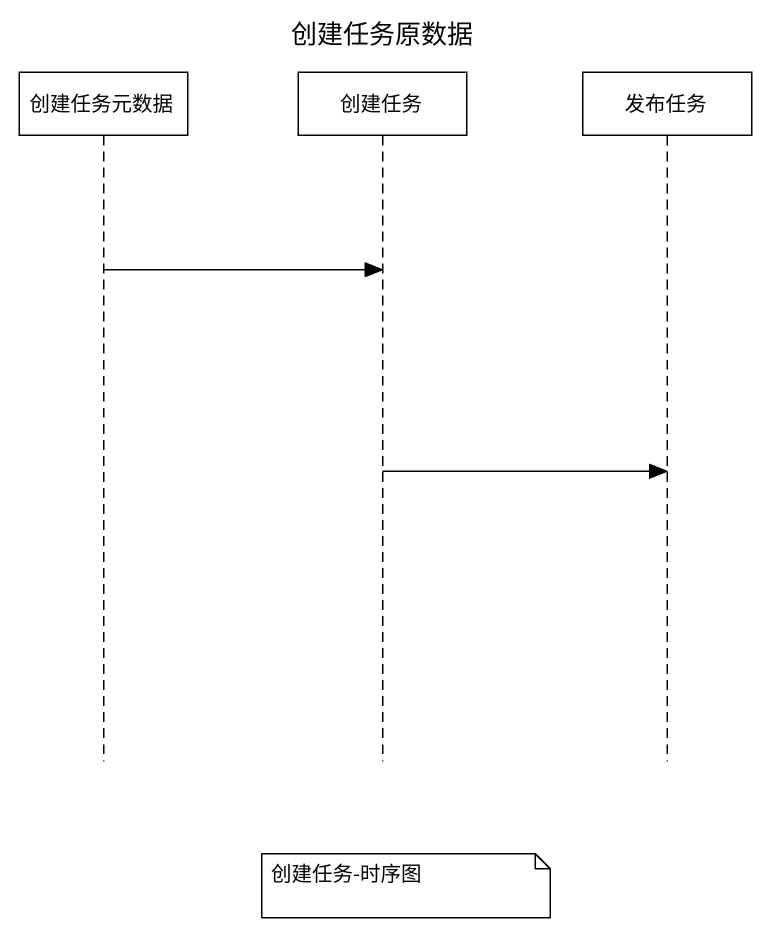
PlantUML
@startuml
title 创建任务原数据
hide footbox
participant 创建任务元数据
participant 创建任务
participant 发布任务

创建任务元数据 -> 创建任务
创建任务 -> 发布任务
note over 创建任务 : 创建任务-时序图
@enduml
